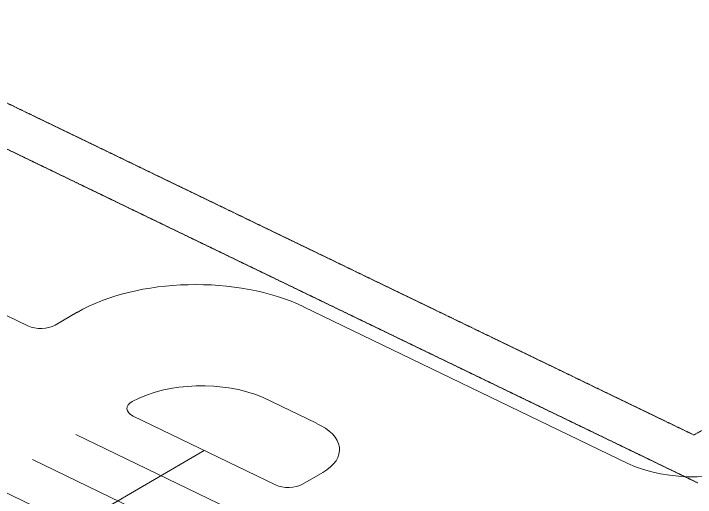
# Model space of a CAD drawing. Header units: inches. Extents: x 27328 to 120839, y -4075 to 4147.
# Drawn here: x 42512 to 43788, y -865 to 41 of the extents above; entities that cross this region are included whole.
import ezdxf

# ---------------------------------------------------------------- set-up
doc = ezdxf.new("R2010")
doc.units = ezdxf.units.IN
doc.header["$MEASUREMENT"] = 0
doc.linetypes.add('Center 1_4_', pattern=[0.53125, 0.25, -0.09375, 0.09375, -0.09375])
doc.linetypes.add('Hidden', pattern=[0.28125, 0.1875, -0.09375])
for name, color, linetype, lineweight in [('A-PROP-SBCK', 71, 'Hidden', 15), ('EOP-PR', 4, 'Continuous', 9), ('PAINT', 190, 'Continuous', 9), ('PROP', 3, 'Center 1_4_', 9)]:
    doc.layers.add(name, color=color, linetype=linetype, lineweight=lineweight)

msp = doc.modelspace()

# ---------------------------------------------------------------- linework, layer by layer
at = {"layer": 'A-PROP-SBCK'}
msp.add_line((42169.6, -52.9), (43792.5, -837.5), dxfattribs=at)
at = {"layer": 'EOP-PR'}
for p, q in [((42405.9, -479.1), (42539, -543.5)), ((43054.9, -507.7), (43661.6, -801)), ((42589.8, -542.2), (42631.2, -518.1)), ((42979.3, -677.8), (43078.8, -725.9)), ((42735.9, -712.4), (43002, -841.1)), ((43052.9, -839.8), (43090.8, -817.8))]:
    msp.add_line(p, q, dxfattribs=at)
for centre, major_axis, start_param, end_param in [((42852.9, -625.4), (300, 0), 0.831958, 2.402617), ((42563.2, -529.3), (36, 0), 3.973414, 5.54421), ((42864.1, -751.2), (180, 0), 0.876655, 2.376936), ((42760.2, -698.3), (36, 0), 2.376936, 3.973414), ((43002.1, -774.9), (120, 0), 5.54421, 7.159841), ((43782.8, -730.4), (180, 0), 3.97355, 5.54421), ((43026.3, -827), (36, 0), 3.973414, 5.544195)]:
    msp.add_ellipse(centre, major_axis=major_axis, ratio=0.53073, start_param=start_param, end_param=end_param, dxfattribs=at)
at = {"layer": 'PAINT'}
for p, q in [((42628.5, -746.6), (42947.8, -901)), ((41414.2, -1624.1), (42869, -776.8)), ((42547.7, -793.7), (42867, -948.1)), ((42466.9, -840.8), (42786.2, -995.2))]:
    msp.add_line(p, q, dxfattribs=at)
at = {"layer": 'PROP'}
for p, q in [((43785.2, -747.8), (45392.9, 174.9)), ((42166.9, 34.6), (43785.2, -747.8))]:
    msp.add_line(p, q, dxfattribs=at)

doc.saveas('drawing.dxf')
